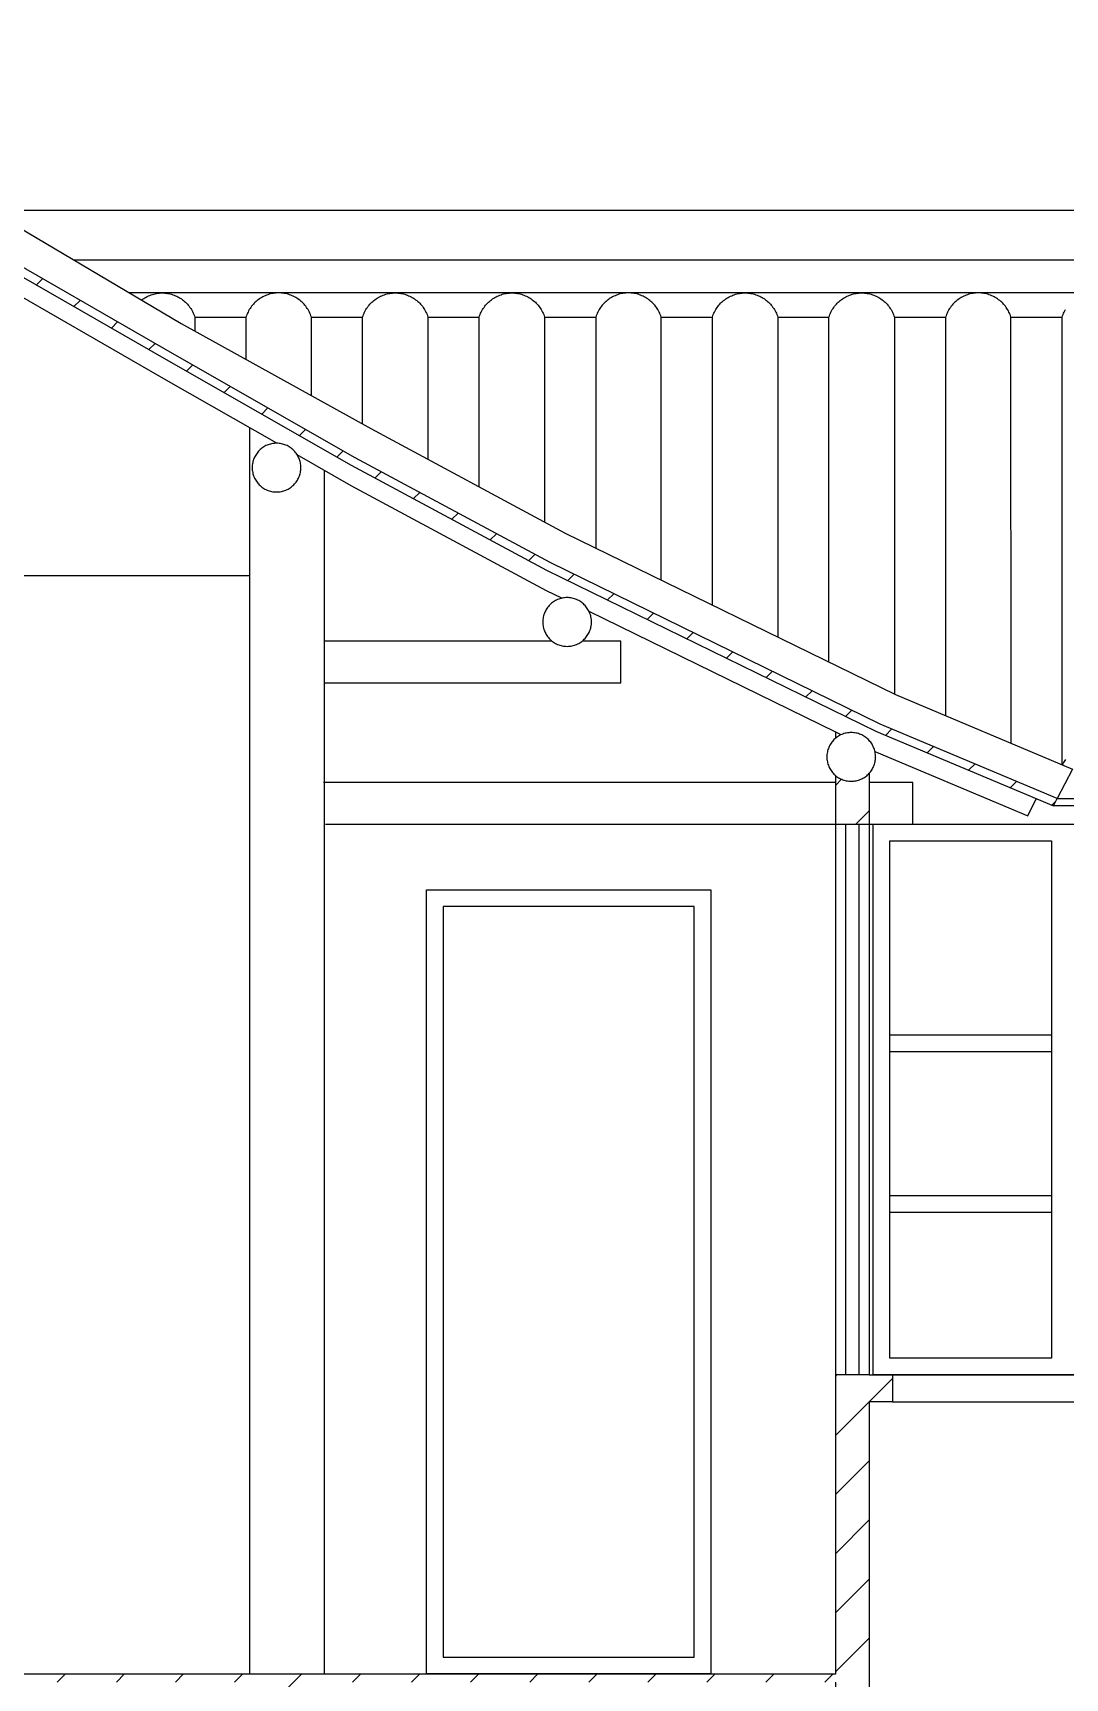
# Model space of a CAD drawing. Extents: x -20250 to 331240, y -699 to 63168.
# Drawn here: x 311556 to 314646, y 11317 to 16239 of the extents above; entities that cross this region are included whole.
import ezdxf

# ---------------------------------------------------------------- set-up
doc = ezdxf.new("R2010")
doc.units = 0
doc.header["$LTSCALE"] = 1000
doc.header["$MEASUREMENT"] = 0
for name, color, linetype in [('PUB_HATCH', 8, 'Continuous'), ('WALL', 9, 'Continuous'), ('窗', 4, 'Continuous'), ('门', 4, 'Continuous')]:
    doc.layers.add(name, color=color, linetype=linetype)
doc.layers.add('瓦', color=7, linetype='Continuous', true_color=0x57e157)
pattern_1 = [(45, (-59853.03, 80703.54), (-88.388383, 88.388383), [])]

msp = doc.modelspace()

# ---------------------------------------------------------------- hatches: boundary and pattern name
at = {"layer": 'PUB_HATCH'}
h = msp.add_hatch(dxfattribs=at)
h.set_pattern_fill('普通砖', color=256, scale=50, style=0)
h.set_pattern_definition(pattern_1)
h.paths.add_polyline_path([(307613.6, 14825.3), (308376.4, 15184), (309054, 15520.4), (310311, 16209.5), (310766.7, 15929.4), (311379.5, 15591.9), (311961.8, 15257.2), (312509, 14945.6), (313093, 14631.4), (314081.1, 14148.4), (314610.7, 13925.7), (314622.4, 13948), (314092.5, 14170.8), (313104.4, 14653.8), (312520.8, 14967.7), (311974.2, 15279), (311390.6, 15614.4), (310779.3, 15951.1), (310311.7, 16238.5), (309042.4, 15542.6), (308365.5, 15206.6), (307603.1, 14848.2), (306816.1, 14494.6), (306355.5, 14301.7), (305975.6, 14176.8), (305759.8, 14126.6), (305765.5, 14102.2), (305982.6, 14152.7), (306364.9, 14278.4), (306826.5, 14471.7)])
h = msp.add_hatch(dxfattribs=at)
h.set_pattern_fill('普通砖', color=256, scale=50, style=0)
h.set_pattern_definition(pattern_1)
h.paths.add_polyline_path([(314059, 14023), (314057, 14021), (314054.5, 14018.6), (314051.8, 14016.3), (314049.1, 14014.2), (314046.2, 14012.1), (314043.3, 14010.2), (314040.2, 14008.5), (314037.1, 14006.9), (314033.9, 14005.4), (314030.5, 14004.1), (314027.2, 14003), (314023.7, 14002), (314020.2, 14001.2), (314016.6, 14000.5), (314013, 14000.1), (314009.3, 13999.8), (314005.5, 13999.7), (314001.8, 13999.8), (313998.1, 14000.1), (313994.4, 14000.5), (313990.8, 14001.2), (313987.3, 14002), (313983.9, 14003), (313980.5, 14004.1), (313977.2, 14005.4), (313973.9, 14006.9), (313970.8, 14008.5), (313967.7, 14010.2), (313964.8, 14012.1), (313961.9, 14014.2), (313959, 14016.5), (313959, 13871), (314059, 13871)])
h = msp.add_hatch(dxfattribs=at)
h.set_pattern_fill('普通砖', color=256, scale=50, style=0)
h.set_pattern_definition(pattern_1)
h.paths.add_polyline_path([(309228.2, 11304.2), (310165, 11304.2), (310165, 11125.9), (310261.6, 11125.9), (310261.6, 11304.2), (311213, 11304.2), (311213, 11125.9), (311309.5, 11125.9), (311309.5, 11304.2), (312271, 11304.2), (312271, 10904.3), (312341, 10904.3), (312341, 11304.2), (313792, 11304.2), (313792, 10844.1), (313892, 10844.1), (313892, 11304.2), (313959, 11304.2), (313959, 11067.9), (314059, 11067.9), (314059, 12143), (314129, 12143), (314129, 12223.6), (314059, 12223.6), (313959, 12223.6), (313959, 11328.9), (307936.6, 11328.9), (307936.6, 11304.2), (308048.8, 11304.2), (309131.6, 11304.2), (309131.6, 11125.9), (309228.2, 11125.9)])

# ---------------------------------------------------------------- linework, layer by layer
at = {"layer": 'WALL'}
for points in [[(305759.8, 14126.6, 0), (305765.5, 14102.2, 0), (305982.6, 14152.7, 0), (306364.9, 14278.4, 0), (306826.5, 14471.7, 0), (307613.6, 14825.3, 0), (308376.4, 15184, 0), (309054, 15520.4, 0), (310311, 16209.5, 0), (310766.7, 15929.4, 0), (311379.5, 15591.9, 0), (311961.8, 15257.2, 0), (312509, 14945.6, 0), (313093, 14631.4, 0), (314081.1, 14148.4, 0), (314610.7, 13925.7, 0), (314622.4, 13948, 0)], [(321059.3, 15707, 0), (311428, 15707, 0), (311999.8, 15368.8, 0), (312567.7, 15055, 0), (313149.3, 14742.1, 0), (314137.7, 14258.9, 0), (314668.3, 14035.7, 0), (314622.3, 13948, 0), (314092.5, 14170.8, 0), (313104.4, 14653.8, 0), (312520.8, 14967.7, 0), (311974.2, 15279, 0), (311390.6, 15614.4, 0)], [(311677.2, 15559.6, 0), (321183.1, 15559.6, 0)], [(312286.1, 15010.7, 0), (311961.8, 15195.4, 0), (311406.5, 15514.7, 0)], [(320966.2, 15460.5, 0), (311844.7, 15460.5, 0)], [(312205.5, 11328.9, 0), (312205.5, 15056.7, 0)], [(313139.2, 14547.1, 0), (313093, 14569.7, 0), (312509, 14883.8, 0), (312346.7, 14976.3, 0)], [(312429, 11328.9, 0), (312429, 14929.4, 0)], [(312205.5, 14613.9, 0), (308272.3, 14613.9, 0)], [(313975, 14138.6, 0), (313959, 14146.4, 0), (313220.9, 14507.2, 0)], [(313109.7, 14419.1, 0), (312429, 14419.1, 0)], [(312429, 14294.1, 0), (313315.7, 14294.1, 0), (313315.7, 14419.1, 0), (313200.4, 14419.1, 0)], [(306257.4, 14181.3, 0), (306257.4, 11328.9, 0), (313959, 11328.9, 0)], [(313959, 14128.4, 0), (313959, 14146.4, 0)], [(314076.5, 14089, 0), (314081.1, 14086.7, 0), (314534.7, 13896, 0), (314559.6, 13947.2, 0)], [(313959, 13996, 0), (312426.1, 13996, 0)], [(314059, 14023.6, 0), (314059, 12223.6, 0), (314129, 12223.6, 0), (314129, 12143, 0), (314059, 12143, 0), (314059, 11067.9, 0), (313959, 11067.9, 0), (313959, 11304.2, 0)], [(313959, 11328.9, 0), (313959, 14016.7, 0)], [(314059, 13871, 0), (314190.4, 13871, 0), (314190.4, 13996, 0), (314059, 13996, 0)], [(314622.3, 13948, 0), (317898.1, 13948, 0)], [(317909.7, 13925.7, 0), (314610.7, 13925.7, 0)], [(312431.9, 13871, 0), (313959, 13871, 0)], [(314129, 12223.6, 0), (317413.9, 12223.6, 0)], [(314129, 12143, 0), (317294, 12143, 0)]]:
    msp.add_polyline3d(points, dxfattribs=at)
for points in [[(312358, 14938, 0), (312358, 14941.7, 0), (312357.7, 14945.4, 0), (312357.2, 14949.1, 0), (312356.6, 14952.7, 0), (312355.7, 14956.2, 0), (312354.8, 14959.7, 0), (312353.6, 14963, 0), (312352.3, 14966.3, 0), (312350.9, 14969.6, 0), (312349.2, 14972.7, 0), (312347.5, 14975.7, 0), (312345.6, 14978.7, 0), (312343.6, 14981.6, 0), (312341.4, 14984.3, 0), (312339.1, 14987, 0), (312336.7, 14989.5, 0), (312334.2, 14991.9, 0), (312331.5, 14994.2, 0), (312328.8, 14996.4, 0), (312325.9, 14998.4, 0), (312323, 15000.3, 0), (312319.9, 15002.1, 0), (312316.7, 15003.7, 0), (312313.5, 15005.1, 0), (312310.2, 15006.4, 0), (312306.8, 15007.6, 0), (312303.4, 15008.6, 0), (312299.9, 15009.4, 0), (312296.3, 15010, 0), (312292.6, 15010.5, 0), (312288.9, 15010.8, 0), (312285.2, 15010.9, 0), (312281.4, 15010.8, 0), (312277.7, 15010.5, 0), (312274.1, 15010, 0), (312270.5, 15009.4, 0), (312267, 15008.6, 0), (312263.5, 15007.6, 0), (312260.1, 15006.4, 0), (312256.8, 15005.1, 0), (312253.6, 15003.7, 0), (312250.5, 15002.1, 0), (312247.4, 15000.3, 0), (312244.5, 14998.4, 0), (312241.6, 14996.4, 0), (312238.8, 14994.2, 0), (312236.2, 14991.9, 0), (312233.7, 14989.5, 0), (312231.2, 14987, 0), (312229, 14984.3, 0), (312226.8, 14981.6, 0), (312224.8, 14978.7, 0), (312222.9, 14975.7, 0), (312221.1, 14972.7, 0), (312219.5, 14969.6, 0), (312218, 14966.3, 0), (312216.7, 14963, 0), (312215.6, 14959.7, 0), (312214.6, 14956.2, 0), (312213.8, 14952.7, 0), (312213.2, 14949.1, 0), (312212.7, 14945.4, 0), (312212.4, 14941.7, 0), (312212.3, 14938, 0), (312212.4, 14934.2, 0), (312212.7, 14930.6, 0), (312213.2, 14926.9, 0), (312213.8, 14923.3, 0), (312214.6, 14919.8, 0), (312215.6, 14916.3, 0), (312216.7, 14913, 0), (312218, 14909.7, 0), (312219.5, 14906.4, 0), (312221.1, 14903.3, 0), (312222.9, 14900.2, 0), (312224.8, 14897.3, 0), (312226.8, 14894.4, 0), (312229, 14891.7, 0), (312231.2, 14889, 0), (312233.7, 14886.5, 0), (312236.2, 14884.1, 0), (312238.8, 14881.8, 0), (312241.6, 14879.6, 0), (312244.5, 14877.6, 0), (312247.4, 14875.7, 0), (312250.5, 14873.9, 0), (312253.6, 14872.3, 0), (312256.8, 14870.9, 0), (312260.1, 14869.6, 0), (312263.5, 14868.4, 0), (312267, 14867.4, 0), (312270.5, 14866.6, 0), (312274.1, 14866, 0), (312277.7, 14865.5, 0), (312281.4, 14865.2, 0), (312285.2, 14865.1, 0), (312288.9, 14865.2, 0), (312292.6, 14865.5, 0), (312296.3, 14866, 0), (312299.9, 14866.6, 0), (312303.4, 14867.4, 0), (312306.8, 14868.4, 0), (312310.2, 14869.6, 0), (312313.5, 14870.9, 0), (312316.7, 14872.3, 0), (312319.9, 14873.9, 0), (312323, 14875.7, 0), (312325.9, 14877.6, 0), (312328.8, 14879.6, 0), (312331.5, 14881.8, 0), (312334.2, 14884.1, 0), (312336.7, 14886.5, 0), (312339.1, 14889, 0), (312341.4, 14891.7, 0), (312343.6, 14894.4, 0), (312345.6, 14897.3, 0), (312347.5, 14900.2, 0), (312349.2, 14903.3, 0), (312350.9, 14906.4, 0), (312352.3, 14909.7, 0), (312353.6, 14913, 0), (312354.8, 14916.3, 0), (312355.7, 14919.8, 0), (312356.6, 14923.3, 0), (312357.2, 14926.9, 0), (312357.7, 14930.6, 0), (312358, 14934.2, 0)], [(313227.9, 14476.1, 0), (313227.8, 14479.8, 0), (313227.6, 14483.5, 0), (313227.1, 14487.2, 0), (313226.5, 14490.8, 0), (313225.6, 14494.3, 0), (313224.7, 14497.7, 0), (313223.5, 14501.1, 0), (313222.2, 14504.4, 0), (313220.7, 14507.7, 0), (313219.1, 14510.8, 0), (313217.4, 14513.9, 0), (313215.5, 14516.8, 0), (313213.5, 14519.7, 0), (313211.3, 14522.4, 0), (313209, 14525.1, 0), (313206.6, 14527.6, 0), (313204.1, 14530, 0), (313201.4, 14532.3, 0), (313198.7, 14534.5, 0), (313195.8, 14536.5, 0), (313192.8, 14538.4, 0), (313189.8, 14540.2, 0), (313186.7, 14541.8, 0), (313183.4, 14543.2, 0), (313180.1, 14544.5, 0), (313176.7, 14545.7, 0), (313173.3, 14546.7, 0), (313169.7, 14547.5, 0), (313166.2, 14548.1, 0), (313162.5, 14548.6, 0), (313158.8, 14548.9, 0), (313155.1, 14549, 0), (313151.3, 14548.9, 0), (313147.6, 14548.6, 0), (313144, 14548.1, 0), (313140.4, 14547.5, 0), (313136.9, 14546.7, 0), (313133.4, 14545.7, 0), (313130, 14544.5, 0), (313126.7, 14543.2, 0), (313123.5, 14541.8, 0), (313120.4, 14540.2, 0), (313117.3, 14538.4, 0), (313114.4, 14536.5, 0), (313111.5, 14534.5, 0), (313108.7, 14532.3, 0), (313106.1, 14530, 0), (313103.6, 14527.6, 0), (313101.2, 14525.1, 0), (313098.9, 14522.4, 0), (313096.7, 14519.7, 0), (313094.7, 14516.8, 0), (313092.8, 14513.9, 0), (313091, 14510.8, 0), (313089.4, 14507.7, 0), (313087.9, 14504.4, 0), (313086.6, 14501.1, 0), (313085.5, 14497.7, 0), (313084.5, 14494.3, 0), (313083.7, 14490.8, 0), (313083, 14487.2, 0), (313082.6, 14483.5, 0), (313082.3, 14479.8, 0), (313082.2, 14476.1, 0), (313082.3, 14472.3, 0), (313082.6, 14468.7, 0), (313083, 14465, 0), (313083.7, 14461.4, 0), (313084.5, 14457.9, 0), (313085.5, 14454.4, 0), (313086.6, 14451.1, 0), (313087.9, 14447.7, 0), (313089.4, 14444.5, 0), (313091, 14441.4, 0), (313092.8, 14438.3, 0), (313094.7, 14435.4, 0), (313096.7, 14432.5, 0), (313098.9, 14429.7, 0), (313101.2, 14427.1, 0), (313103.6, 14424.6, 0), (313106.1, 14422.2, 0), (313108.7, 14419.9, 0), (313111.5, 14417.7, 0), (313114.4, 14415.7, 0), (313117.3, 14413.8, 0), (313120.4, 14412, 0), (313123.5, 14410.4, 0), (313126.7, 14409, 0), (313130, 14407.7, 0), (313133.4, 14406.5, 0), (313136.9, 14405.5, 0), (313140.4, 14404.7, 0), (313144, 14404.1, 0), (313147.6, 14403.6, 0), (313151.3, 14403.3, 0), (313155.1, 14403.2, 0), (313158.8, 14403.3, 0), (313162.5, 14403.6, 0), (313166.2, 14404.1, 0), (313169.7, 14404.7, 0), (313173.3, 14405.5, 0), (313176.7, 14406.5, 0), (313180.1, 14407.7, 0), (313183.4, 14409, 0), (313186.7, 14410.4, 0), (313189.8, 14412, 0), (313192.8, 14413.8, 0), (313195.8, 14415.7, 0), (313198.7, 14417.7, 0), (313201.4, 14419.9, 0), (313204.1, 14422.2, 0), (313206.6, 14424.6, 0), (313209, 14427.1, 0), (313211.3, 14429.7, 0), (313213.5, 14432.5, 0), (313215.5, 14435.4, 0), (313217.4, 14438.3, 0), (313219.1, 14441.4, 0), (313220.7, 14444.5, 0), (313222.2, 14447.7, 0), (313223.5, 14451.1, 0), (313224.7, 14454.4, 0), (313225.6, 14457.9, 0), (313226.5, 14461.4, 0), (313227.1, 14465, 0), (313227.6, 14468.7, 0), (313227.8, 14472.3, 0)], [(314078.4, 14072.6, 0), (314078.3, 14076.3, 0), (314078, 14080, 0), (314077.5, 14083.6, 0), (314076.9, 14087.2, 0), (314076.1, 14090.7, 0), (314075.1, 14094.2, 0), (314074, 14097.6, 0), (314072.7, 14100.9, 0), (314071.2, 14104.1, 0), (314069.6, 14107.2, 0), (314067.8, 14110.3, 0), (314065.9, 14113.3, 0), (314063.9, 14116.1, 0), (314061.7, 14118.9, 0), (314059.4, 14121.5, 0), (314057, 14124.1, 0), (314054.5, 14126.5, 0), (314051.8, 14128.7, 0), (314049.1, 14130.9, 0), (314046.2, 14133, 0), (314043.3, 14134.8, 0), (314040.2, 14136.6, 0), (314037.1, 14138.2, 0), (314033.9, 14139.7, 0), (314030.5, 14141, 0), (314027.2, 14142.1, 0), (314023.7, 14143.1, 0), (314020.2, 14143.9, 0), (314016.6, 14144.6, 0), (314013, 14145, 0), (314009.3, 14145.3, 0), (314005.5, 14145.4, 0), (314001.8, 14145.3, 0), (313998.1, 14145, 0), (313994.4, 14144.6, 0), (313990.8, 14143.9, 0), (313987.3, 14143.1, 0), (313983.9, 14142.1, 0), (313980.5, 14141, 0), (313977.2, 14139.7, 0), (313973.9, 14138.2, 0), (313970.8, 14136.6, 0), (313967.7, 14134.8, 0), (313964.8, 14133, 0), (313961.9, 14130.9, 0), (313959.2, 14128.7, 0), (313956.5, 14126.5, 0), (313954, 14124.1, 0), (313951.6, 14121.5, 0), (313949.3, 14118.9, 0), (313947.1, 14116.1, 0), (313945.1, 14113.3, 0), (313943.2, 14110.3, 0), (313941.5, 14107.2, 0), (313939.8, 14104.1, 0), (313938.4, 14100.9, 0), (313937.1, 14097.6, 0), (313935.9, 14094.2, 0), (313935, 14090.7, 0), (313934.1, 14087.2, 0), (313933.5, 14083.6, 0), (313933, 14080, 0), (313932.7, 14076.3, 0), (313932.7, 14072.6, 0), (313932.7, 14068.8, 0), (313933, 14065.1, 0), (313933.5, 14061.5, 0), (313934.1, 14057.9, 0), (313935, 14054.3, 0), (313935.9, 14050.9, 0), (313937.1, 14047.5, 0), (313938.4, 14044.2, 0), (313939.8, 14041, 0), (313941.5, 14037.8, 0), (313943.2, 14034.8, 0), (313945.1, 14031.8, 0), (313947.1, 14029, 0), (313949.3, 14026.2, 0), (313951.6, 14023.6, 0), (313954, 14021, 0), (313956.5, 14018.6, 0), (313959.2, 14016.3, 0), (313961.9, 14014.2, 0), (313964.8, 14012.1, 0), (313967.7, 14010.2, 0), (313970.8, 14008.5, 0), (313973.9, 14006.9, 0), (313977.2, 14005.4, 0), (313980.5, 14004.1, 0), (313983.9, 14003, 0), (313987.3, 14002, 0), (313990.8, 14001.2, 0), (313994.4, 14000.5, 0), (313998.1, 14000.1, 0), (314001.8, 13999.8, 0), (314005.5, 13999.7, 0), (314009.3, 13999.8, 0), (314013, 14000.1, 0), (314016.6, 14000.5, 0), (314020.2, 14001.2, 0), (314023.7, 14002, 0), (314027.2, 14003, 0), (314030.5, 14004.1, 0), (314033.9, 14005.4, 0), (314037.1, 14006.9, 0), (314040.2, 14008.5, 0), (314043.3, 14010.2, 0), (314046.2, 14012.1, 0), (314049.1, 14014.2, 0), (314051.8, 14016.3, 0), (314054.5, 14018.6, 0), (314057, 14021, 0), (314059.4, 14023.6, 0), (314061.7, 14026.2, 0), (314063.9, 14029, 0), (314065.9, 14031.8, 0), (314067.8, 14034.8, 0), (314069.6, 14037.8, 0), (314071.2, 14041, 0), (314072.7, 14044.2, 0), (314074, 14047.5, 0), (314075.1, 14050.9, 0), (314076.1, 14054.3, 0), (314076.9, 14057.9, 0), (314077.5, 14061.5, 0), (314078, 14065.1, 0), (314078.3, 14068.8, 0)]]:
    msp.add_polyline3d(points, close=True, dxfattribs=at)
at = {"layer": '瓦'}
for points in [[(311880.7, 15439.2, 0), (311884.1, 15441.7, 0), (311887.5, 15444, 0), (311891, 15446.2, 0), (311894.5, 15448.2, 0), (311898.2, 15450.1, 0), (311901.9, 15451.8, 0), (311905.7, 15453.4, 0), (311909.6, 15454.9, 0), (311913.5, 15456.2, 0), (311917.5, 15457.3, 0), (311921.5, 15458.3, 0), (311925.7, 15459.1, 0), (311929.8, 15459.7, 0), (311934, 15460.2, 0), (311938.3, 15460.5, 0), (311942.6, 15460.6, 0), (311946.8, 15460.5, 0), (311951, 15460.2, 0), (311955.1, 15459.8, 0), (311959.2, 15459.2, 0), (311963.2, 15458.5, 0), (311967.2, 15457.6, 0), (311971.2, 15456.5, 0), (311975.1, 15455.3, 0), (311978.9, 15453.9, 0), (311982.7, 15452.4, 0), (311986.3, 15450.7, 0), (311990, 15448.9, 0), (311993.5, 15447, 0), (311996.9, 15444.9, 0), (312000.3, 15442.7, 0), (312003.6, 15440.4, 0), (312006.7, 15437.9, 0), (312009.8, 15435.3, 0), (312012.8, 15432.6, 0), (312015.7, 15429.8, 0), (312018.5, 15426.9, 0), (312021.1, 15423.8, 0), (312023.6, 15420.7, 0), (312026, 15417.4, 0), (312028.3, 15414, 0), (312030.5, 15410.6, 0), (312032.5, 15407, 0), (312034.4, 15403.3, 0), (312036.1, 15399.6, 0), (312037.7, 15395.7, 0), (312039.2, 15391.8, 0), (312040.5, 15387.8, 0), (312040.5, 15346.4, 0)], [(312389.6, 15153.5, 0), (312389.6, 15387.8, 0), (312388.3, 15391.8, 0), (312386.8, 15395.7, 0), (312385.2, 15399.6, 0), (312383.5, 15403.3, 0), (312381.6, 15407, 0), (312379.6, 15410.6, 0), (312377.4, 15414, 0), (312375.1, 15417.4, 0), (312372.7, 15420.7, 0), (312370.2, 15423.8, 0), (312367.5, 15426.9, 0), (312364.7, 15429.8, 0), (312361.9, 15432.6, 0), (312358.9, 15435.3, 0), (312355.8, 15437.9, 0), (312352.6, 15440.4, 0), (312349.4, 15442.7, 0), (312346, 15444.9, 0), (312342.5, 15447, 0), (312339, 15448.9, 0), (312335.4, 15450.7, 0), (312331.7, 15452.4, 0), (312328, 15453.9, 0), (312324.1, 15455.3, 0), (312320.3, 15456.5, 0), (312316.3, 15457.6, 0), (312312.3, 15458.5, 0), (312308.3, 15459.2, 0), (312304.2, 15459.8, 0), (312300, 15460.2, 0), (312295.9, 15460.5, 0), (312291.7, 15460.6, 0), (312287.4, 15460.5, 0), (312283.3, 15460.2, 0), (312279.1, 15459.8, 0), (312275, 15459.2, 0), (312271, 15458.5, 0), (312267, 15457.6, 0), (312263, 15456.5, 0), (312259.2, 15455.3, 0), (312255.3, 15453.9, 0), (312251.6, 15452.4, 0), (312247.9, 15450.7, 0), (312244.3, 15448.9, 0), (312240.7, 15447, 0), (312237.3, 15444.9, 0), (312233.9, 15442.7, 0), (312230.7, 15440.4, 0), (312227.5, 15437.9, 0), (312224.4, 15435.3, 0), (312221.4, 15432.6, 0), (312218.5, 15429.8, 0), (312215.8, 15426.9, 0), (312213.1, 15423.8, 0), (312210.6, 15420.7, 0), (312208.2, 15417.4, 0), (312205.9, 15414, 0), (312203.7, 15410.6, 0), (312201.7, 15407, 0), (312199.8, 15403.3, 0), (312198.1, 15399.6, 0), (312196.5, 15395.7, 0), (312195, 15391.8, 0), (312193.7, 15387.8, 0), (312193.7, 15261.7, 0)], [(312542.8, 15068.8, 0), (312542.8, 15387.8, 0), (312544.1, 15391.8, 0), (312545.5, 15395.7, 0), (312547.1, 15399.6, 0), (312548.9, 15403.3, 0), (312550.7, 15407, 0), (312552.8, 15410.6, 0), (312554.9, 15414, 0), (312557.2, 15417.4, 0), (312559.6, 15420.7, 0), (312562.2, 15423.8, 0), (312564.8, 15426.9, 0), (312567.6, 15429.8, 0), (312570.5, 15432.6, 0), (312573.4, 15435.3, 0), (312576.5, 15437.9, 0), (312579.7, 15440.4, 0), (312583, 15442.7, 0), (312586.3, 15444.9, 0), (312589.8, 15447, 0), (312593.3, 15448.9, 0), (312596.9, 15450.7, 0), (312600.6, 15452.4, 0), (312604.4, 15453.9, 0), (312608.2, 15455.3, 0), (312612.1, 15456.5, 0), (312616, 15457.6, 0), (312620, 15458.5, 0), (312624.1, 15459.2, 0), (312628.2, 15459.8, 0), (312632.3, 15460.2, 0), (312636.5, 15460.5, 0), (312640.7, 15460.6, 0), (312644.9, 15460.5, 0), (312649.1, 15460.2, 0), (312653.2, 15459.8, 0), (312657.3, 15459.2, 0), (312661.3, 15458.5, 0), (312665.3, 15457.6, 0), (312669.3, 15456.5, 0), (312673.2, 15455.3, 0), (312677, 15453.9, 0), (312680.7, 15452.4, 0), (312684.4, 15450.7, 0), (312688, 15448.9, 0), (312691.6, 15447, 0), (312695, 15444.9, 0), (312698.4, 15442.7, 0), (312701.7, 15440.4, 0), (312704.8, 15437.9, 0), (312707.9, 15435.3, 0), (312710.9, 15432.6, 0), (312713.8, 15429.8, 0), (312716.5, 15426.9, 0), (312719.2, 15423.8, 0), (312721.7, 15420.7, 0), (312724.1, 15417.4, 0), (312726.4, 15414, 0), (312728.6, 15410.6, 0), (312730.6, 15407, 0), (312732.5, 15403.3, 0), (312734.2, 15399.6, 0), (312735.8, 15395.7, 0), (312737.3, 15391.8, 0), (312738.6, 15387.8, 0), (312738.6, 14963.1, 0)], [(312891.8, 14880.6, 0), (312891.8, 15387.8, 0), (312893.1, 15391.8, 0), (312894.6, 15395.7, 0), (312896.2, 15399.6, 0), (312897.9, 15403.3, 0), (312899.8, 15407, 0), (312901.8, 15410.6, 0), (312904, 15414, 0), (312906.3, 15417.4, 0), (312908.7, 15420.7, 0), (312911.2, 15423.8, 0), (312913.9, 15426.9, 0), (312916.6, 15429.8, 0), (312919.5, 15432.6, 0), (312922.5, 15435.3, 0), (312925.6, 15437.9, 0), (312928.7, 15440.4, 0), (312932, 15442.7, 0), (312935.4, 15444.9, 0), (312938.8, 15447, 0), (312942.4, 15448.9, 0), (312946, 15450.7, 0), (312949.7, 15452.4, 0), (312953.4, 15453.9, 0), (312957.2, 15455.3, 0), (312961.1, 15456.5, 0), (312965.1, 15457.6, 0), (312969.1, 15458.5, 0), (312973.1, 15459.2, 0), (312977.2, 15459.8, 0), (312981.3, 15460.2, 0), (312985.5, 15460.5, 0), (312989.7, 15460.6, 0), (312993.9, 15460.5, 0), (312998.1, 15460.2, 0), (313002.2, 15459.8, 0), (313006.3, 15459.2, 0), (313010.4, 15458.5, 0), (313014.4, 15457.6, 0), (313018.3, 15456.5, 0), (313022.2, 15455.3, 0), (313026, 15453.9, 0), (313029.8, 15452.4, 0), (313033.5, 15450.7, 0), (313037.1, 15448.9, 0), (313040.6, 15447, 0), (313044.1, 15444.9, 0), (313047.4, 15442.7, 0), (313050.7, 15440.4, 0), (313053.9, 15437.9, 0), (313057, 15435.3, 0), (313060, 15432.6, 0), (313062.8, 15429.8, 0), (313065.6, 15426.9, 0), (313068.2, 15423.8, 0), (313070.8, 15420.7, 0), (313073.2, 15417.4, 0), (313075.5, 15414, 0), (313077.6, 15410.6, 0), (313079.6, 15407, 0), (313081.5, 15403.3, 0), (313083.3, 15399.6, 0), (313084.9, 15395.7, 0), (313086.3, 15391.8, 0), (313087.6, 15387.8, 0), (313087.6, 14775.3, 0)], [(313436.7, 14601.6, 0), (313436.7, 15387.8, 0), (313435.4, 15391.8, 0), (313434, 15395.7, 0), (313432.4, 15399.6, 0), (313430.6, 15403.3, 0), (313428.7, 15407, 0), (313426.7, 15410.6, 0), (313424.5, 15414, 0), (313422.2, 15417.4, 0), (313419.8, 15420.7, 0), (313417.3, 15423.8, 0), (313414.7, 15426.9, 0), (313411.9, 15429.8, 0), (313409, 15432.6, 0), (313406, 15435.3, 0), (313403, 15437.9, 0), (313399.8, 15440.4, 0), (313396.5, 15442.7, 0), (313393.1, 15444.9, 0), (313389.7, 15447, 0), (313386.2, 15448.9, 0), (313382.5, 15450.7, 0), (313378.9, 15452.4, 0), (313375.1, 15453.9, 0), (313371.3, 15455.3, 0), (313367.4, 15456.5, 0), (313363.5, 15457.6, 0), (313359.5, 15458.5, 0), (313355.4, 15459.2, 0), (313351.3, 15459.8, 0), (313347.2, 15460.2, 0), (313343, 15460.5, 0), (313338.8, 15460.6, 0), (313334.6, 15460.5, 0), (313330.4, 15460.2, 0), (313326.3, 15459.8, 0), (313322.2, 15459.2, 0), (313318.1, 15458.5, 0), (313314.1, 15457.6, 0), (313310.2, 15456.5, 0), (313306.3, 15455.3, 0), (313302.5, 15453.9, 0), (313298.7, 15452.4, 0), (313295, 15450.7, 0), (313291.4, 15448.9, 0), (313287.9, 15447, 0), (313284.4, 15444.9, 0), (313281.1, 15442.7, 0), (313277.8, 15440.4, 0), (313274.6, 15437.9, 0), (313271.5, 15435.3, 0), (313268.6, 15432.6, 0), (313265.7, 15429.8, 0), (313262.9, 15426.9, 0), (313260.3, 15423.8, 0), (313257.7, 15420.7, 0), (313255.3, 15417.4, 0), (313253, 15414, 0), (313250.9, 15410.6, 0), (313248.9, 15407, 0), (313247, 15403.3, 0), (313245.2, 15399.6, 0), (313243.6, 15395.7, 0), (313242.2, 15391.8, 0), (313240.9, 15387.8, 0), (313240.9, 14697.3, 0)], [(313589.9, 14526.7, 0), (313589.9, 15387.8, 0), (313591.2, 15391.8, 0), (313592.7, 15395.7, 0), (313594.3, 15399.6, 0), (313596, 15403.3, 0), (313597.9, 15407, 0), (313599.9, 15410.6, 0), (313602.1, 15414, 0), (313604.4, 15417.4, 0), (313606.8, 15420.7, 0), (313609.3, 15423.8, 0), (313612, 15426.9, 0), (313614.7, 15429.8, 0), (313617.6, 15432.6, 0), (313620.6, 15435.3, 0), (313623.7, 15437.9, 0), (313626.8, 15440.4, 0), (313630.1, 15442.7, 0), (313633.5, 15444.9, 0), (313636.9, 15447, 0), (313640.5, 15448.9, 0), (313644.1, 15450.7, 0), (313647.7, 15452.4, 0), (313651.5, 15453.9, 0), (313655.3, 15455.3, 0), (313659.2, 15456.5, 0), (313663.2, 15457.6, 0), (313667.2, 15458.5, 0), (313671.2, 15459.2, 0), (313675.3, 15459.8, 0), (313679.4, 15460.2, 0), (313683.6, 15460.5, 0), (313687.8, 15460.6, 0), (313692, 15460.5, 0), (313696.2, 15460.2, 0), (313700.3, 15459.8, 0), (313704.4, 15459.2, 0), (313708.5, 15458.5, 0), (313712.5, 15457.6, 0), (313716.4, 15456.5, 0), (313720.3, 15455.3, 0), (313724.1, 15453.9, 0), (313727.9, 15452.4, 0), (313731.6, 15450.7, 0), (313735.2, 15448.9, 0), (313738.7, 15447, 0), (313742.2, 15444.9, 0), (313745.5, 15442.7, 0), (313748.8, 15440.4, 0), (313752, 15437.9, 0), (313755.1, 15435.3, 0), (313758, 15432.6, 0), (313760.9, 15429.8, 0), (313763.7, 15426.9, 0), (313766.3, 15423.8, 0), (313768.9, 15420.7, 0), (313771.3, 15417.4, 0), (313773.6, 15414, 0), (313775.7, 15410.6, 0), (313777.7, 15407, 0), (313779.6, 15403.3, 0), (313781.4, 15399.6, 0), (313783, 15395.7, 0), (313784.4, 15391.8, 0), (313785.7, 15387.8, 0), (313785.7, 14431, 0)], [(313939, 14356.1, 0), (313939, 15387.8, 0), (313940.3, 15391.8, 0), (313941.7, 15395.7, 0), (313943.3, 15399.6, 0), (313945, 15403.3, 0), (313946.9, 15407, 0), (313949, 15410.6, 0), (313951.1, 15414, 0), (313953.4, 15417.4, 0), (313955.8, 15420.7, 0), (313958.3, 15423.8, 0), (313961, 15426.9, 0), (313963.8, 15429.8, 0), (313966.6, 15432.6, 0), (313969.6, 15435.3, 0), (313972.7, 15437.9, 0), (313975.9, 15440.4, 0), (313979.2, 15442.7, 0), (313982.5, 15444.9, 0), (313986, 15447, 0), (313989.5, 15448.9, 0), (313993.1, 15450.7, 0), (313996.8, 15452.4, 0), (314000.6, 15453.9, 0), (314004.4, 15455.3, 0), (314008.3, 15456.5, 0), (314012.2, 15457.6, 0), (314016.2, 15458.5, 0), (314020.2, 15459.2, 0), (314024.3, 15459.8, 0), (314028.5, 15460.2, 0), (314032.7, 15460.5, 0), (314036.9, 15460.6, 0), (314041.1, 15460.5, 0), (314045.2, 15460.2, 0), (314049.4, 15459.8, 0), (314053.5, 15459.2, 0), (314057.5, 15458.5, 0), (314061.5, 15457.6, 0), (314065.5, 15456.5, 0), (314069.4, 15455.3, 0), (314073.2, 15453.9, 0), (314076.9, 15452.4, 0), (314080.6, 15450.7, 0), (314084.2, 15448.9, 0), (314087.8, 15447, 0), (314091.2, 15444.9, 0), (314094.6, 15442.7, 0), (314097.8, 15440.4, 0), (314101, 15437.9, 0), (314104.1, 15435.3, 0), (314107.1, 15432.6, 0), (314110, 15429.8, 0), (314112.7, 15426.9, 0), (314115.4, 15423.8, 0), (314117.9, 15420.7, 0), (314120.3, 15417.4, 0), (314122.6, 15414, 0), (314124.8, 15410.6, 0), (314126.8, 15407, 0), (314128.7, 15403.3, 0), (314130.4, 15399.6, 0), (314132, 15395.7, 0), (314133.5, 15391.8, 0), (314134.8, 15387.8, 0), (314134.7, 14260.4, 0)], [(314483.9, 14113.3, 0), (314483.8, 15387.8, 0), (314482.5, 15391.8, 0), (314481.1, 15395.7, 0), (314479.5, 15399.6, 0), (314477.7, 15403.3, 0), (314475.9, 15407, 0), (314473.8, 15410.6, 0), (314471.7, 15414, 0), (314469.4, 15417.4, 0), (314467, 15420.7, 0), (314464.5, 15423.8, 0), (314461.8, 15426.9, 0), (314459, 15429.8, 0), (314456.2, 15432.6, 0), (314453.2, 15435.3, 0), (314450.1, 15437.9, 0), (314446.9, 15440.4, 0), (314443.7, 15442.7, 0), (314440.3, 15444.9, 0), (314436.8, 15447, 0), (314433.3, 15448.9, 0), (314429.7, 15450.7, 0), (314426, 15452.4, 0), (314422.2, 15453.9, 0), (314418.4, 15455.3, 0), (314414.5, 15456.5, 0), (314410.6, 15457.6, 0), (314406.6, 15458.5, 0), (314402.6, 15459.2, 0), (314398.5, 15459.8, 0), (314394.3, 15460.2, 0), (314390.1, 15460.5, 0), (314385.9, 15460.6, 0), (314381.7, 15460.5, 0), (314377.5, 15460.2, 0), (314373.4, 15459.8, 0), (314369.3, 15459.2, 0), (314365.3, 15458.5, 0), (314361.3, 15457.6, 0), (314357.3, 15456.5, 0), (314353.4, 15455.3, 0), (314349.6, 15453.9, 0), (314345.9, 15452.4, 0), (314342.2, 15450.7, 0), (314338.6, 15448.9, 0), (314335, 15447, 0), (314331.6, 15444.9, 0), (314328.2, 15442.7, 0), (314324.9, 15440.4, 0), (314321.8, 15437.9, 0), (314318.7, 15435.3, 0), (314315.7, 15432.6, 0), (314312.8, 15429.8, 0), (314310.1, 15426.9, 0), (314307.4, 15423.8, 0), (314304.9, 15420.7, 0), (314302.5, 15417.4, 0), (314300.2, 15414, 0), (314298, 15410.6, 0), (314296, 15407, 0), (314294.1, 15403.3, 0), (314292.4, 15399.6, 0), (314290.8, 15395.7, 0), (314289.3, 15391.8, 0), (314288, 15387.8, 0), (314288, 14195.7, 0)], [(314637.1, 14048.4, 0), (314637.1, 15387.8, 0), (314638.4, 15391.8, 0), (314639.8, 15395.7, 0), (314641.4, 15399.6, 0), (314643.1, 15403.3, 0), (314645, 15407, 0), (314647.1, 15410.6, 0)], [(312040.5, 15387.8, 0), (312193.7, 15387.8, 0)], [(312389.6, 15387.8, 0), (312542.8, 15387.8, 0)], [(312738.6, 15387.8, 0), (312891.8, 15387.8, 0)], [(313087.7, 15387.8, 0), (313240.9, 15387.8, 0)], [(313436.7, 15387.8, 0), (313589.9, 15387.8, 0)], [(313785.7, 15387.8, 0), (313939, 15387.8, 0)], [(314134.8, 15387.8, 0), (314288, 15387.8, 0)], [(314483.8, 15387.8, 0), (314637.1, 15387.8, 0)], [(314647.3, 14064.5, 0), (314645.1, 14061.7, 0), (314643, 14058.6, 0), (314641, 14055.5, 0), (314639.1, 14052.2, 0), (314637.4, 14048.8, 0)]]:
    msp.add_polyline3d(points, dxfattribs=at)
at = {"layer": '窗'}
for points in [[(313959, 13871, 0), (314059, 13871, 0), (314059, 12223.6, 0), (313959, 12223.6, 0)], [(314604.6, 12273.7, 0), (314121, 12273.7, 0), (314121, 13821, 0), (314604.6, 13821, 0)]]:
    msp.add_polyline3d(points, close=True, dxfattribs=at)
for points in [[(313989, 12223.6, 0), (313989, 13871, 0)], [(314029, 12223.6, 0), (314029, 13871, 0)], [(317414, 12223.7, 0), (314071, 12223.7, 0), (314071, 13871, 0)], [(314071, 13871, 0), (318041.3, 13871, 0)], [(314121, 13241.1, 0), (314604.7, 13241.1, 0)], [(314121, 13191.1, 0), (314604.6, 13191.1, 0)], [(314121, 12760, 0), (314604.7, 12760, 0)], [(314121, 12710, 0), (314604.6, 12710, 0)]]:
    msp.add_polyline3d(points, dxfattribs=at)
at = {"layer": '门'}
for points in [[(312733.8, 13675, 0), (313585.3, 13675, 0), (313585.3, 11328.9, 0), (312733.8, 11328.9, 0)], [(313535.3, 13625, 0), (312783.8, 13625, 0), (312783.8, 11378.9, 0), (313535.3, 11378.9, 0)]]:
    msp.add_polyline3d(points, close=True, dxfattribs=at)

doc.saveas('drawing.dxf')
